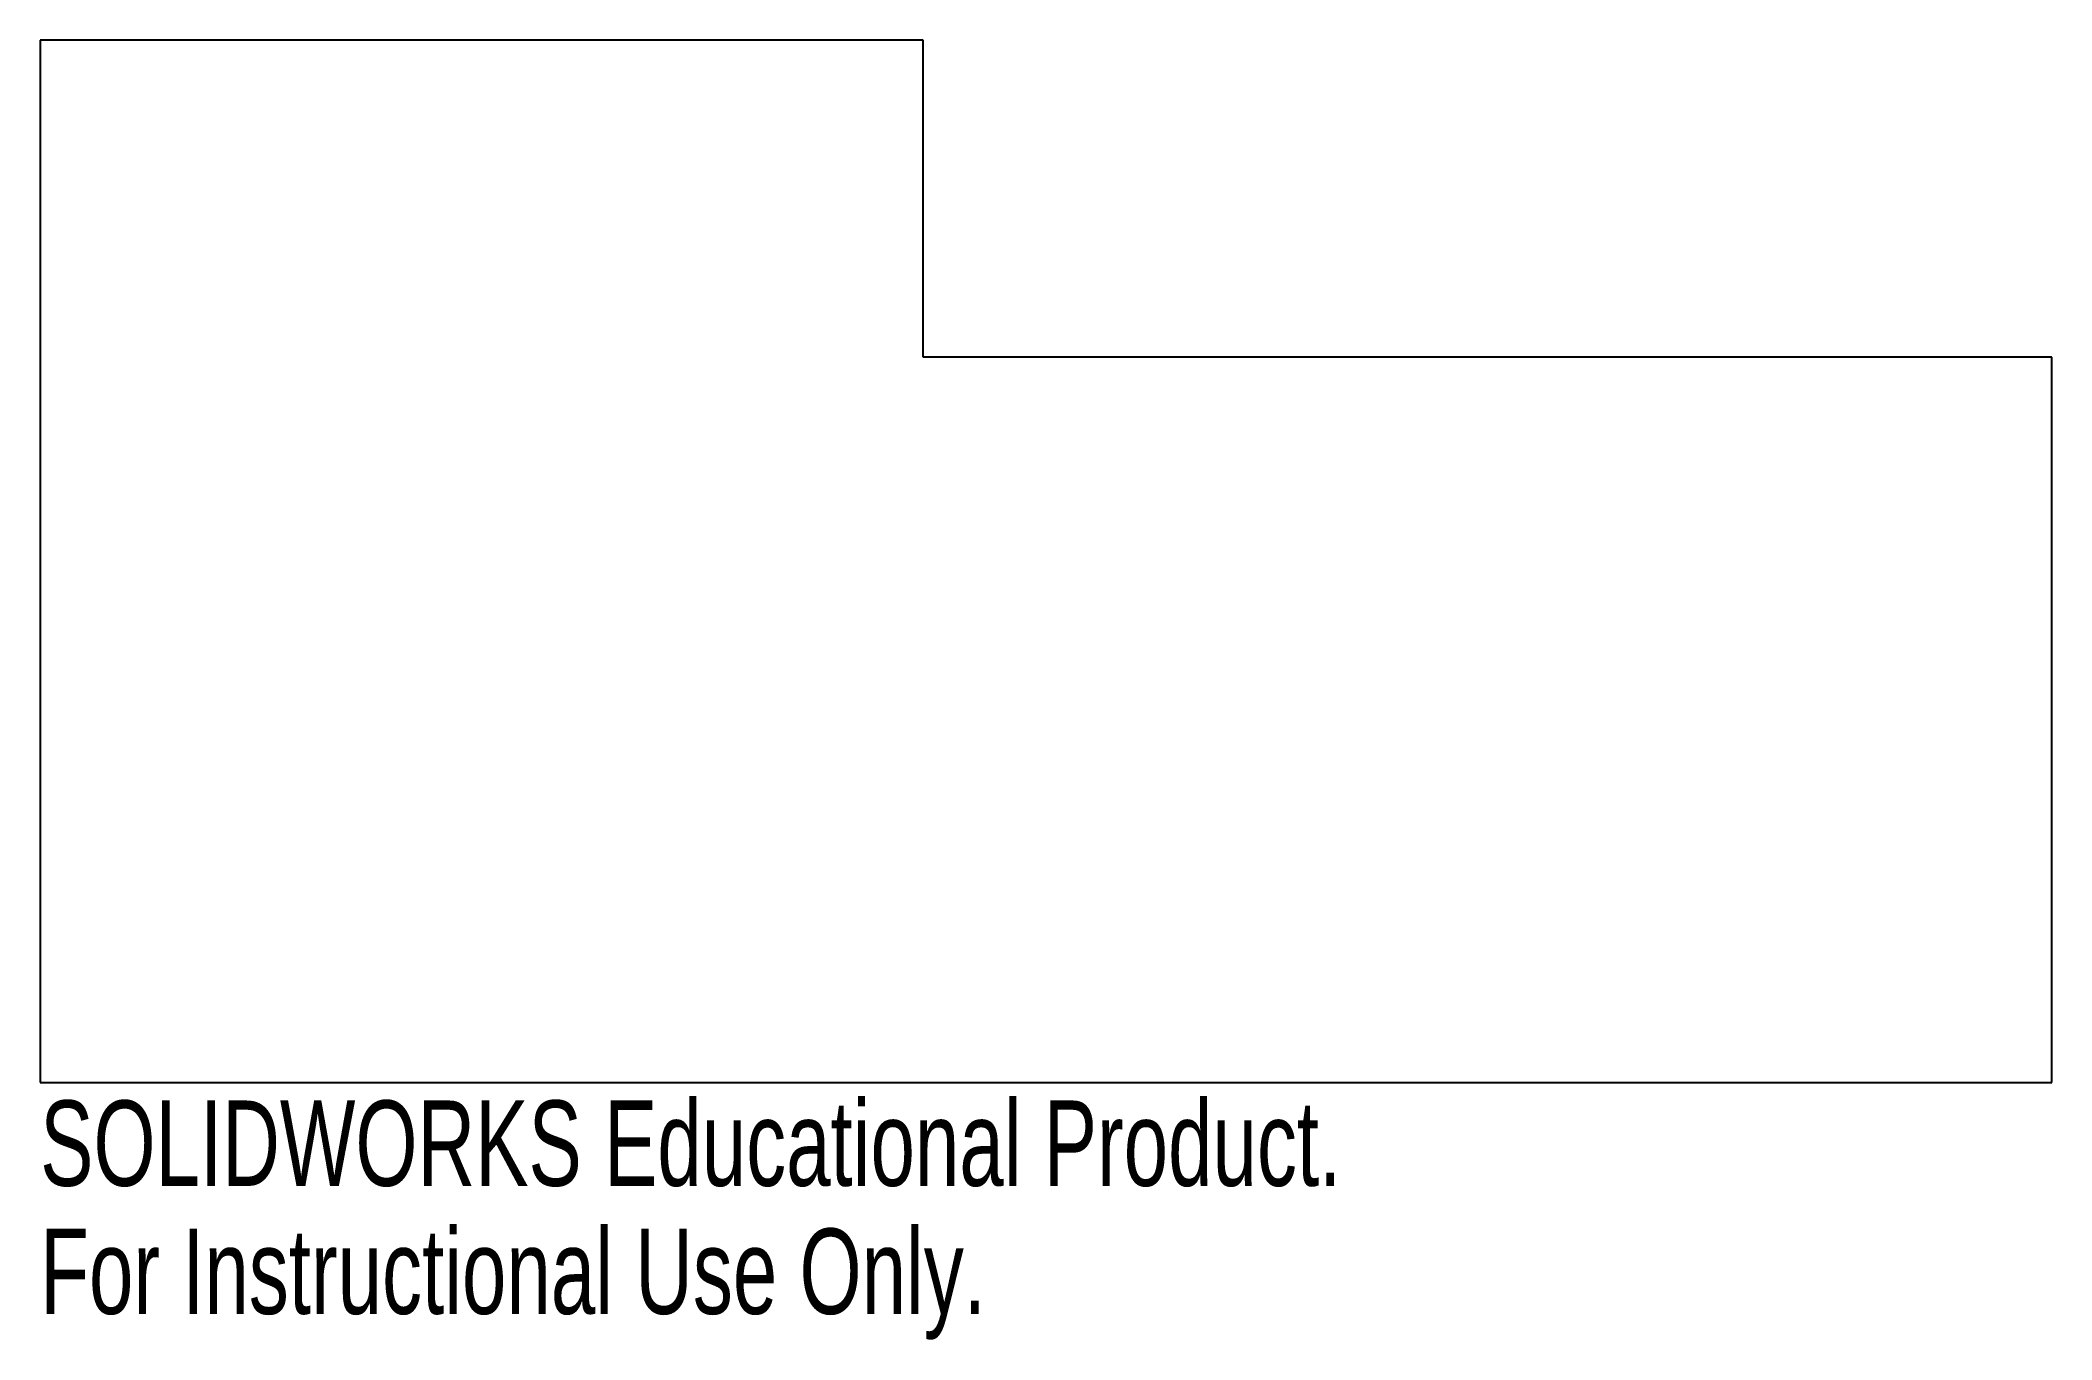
# Model space of a CAD drawing. Header units: millimetres. Extents: x -14 to 100, y -59 to 14.
import ezdxf

# ---------------------------------------------------------------- set-up
doc = ezdxf.new("R2010")
doc.units = ezdxf.units.MM
doc.styles.add('SLDTEXTSTYLE0', font='TXT', dxfattribs={"width": 0.7})

msp = doc.modelspace()

# ---------------------------------------------------------------- linework, layer by layer
at = {"color": 7, "linetype": 'Continuous', "lineweight": 25}
for p, q in [((-14.41, 14.27), (-14.41, -44.73)), ((35.59, 14.27), (-14.41, 14.27)), ((35.59, -3.68), (35.59, 14.27)), ((99.5, -3.68), (35.59, -3.68)), ((99.5, -44.73), (99.5, -3.68)), ((-14.41, -44.73), (99.5, -44.73))]:
    msp.add_line(p, q, dxfattribs=at)

# ---------------------------------------------------------------- texts
at = {"color": 7, "linetype": 'Continuous', "char_height": 4.8336, "attachment_point": 1, "style": 'SLDTEXTSTYLE0'}
for s, insert in [('SOLIDWORKS Educational Product.', (-14.41, -45.75)), ('For Instructional Use Only.', (-14.41, -53))]:
    msp.add_mtext(s, dxfattribs=dict(at, insert=insert))

doc.saveas('drawing.dxf')
